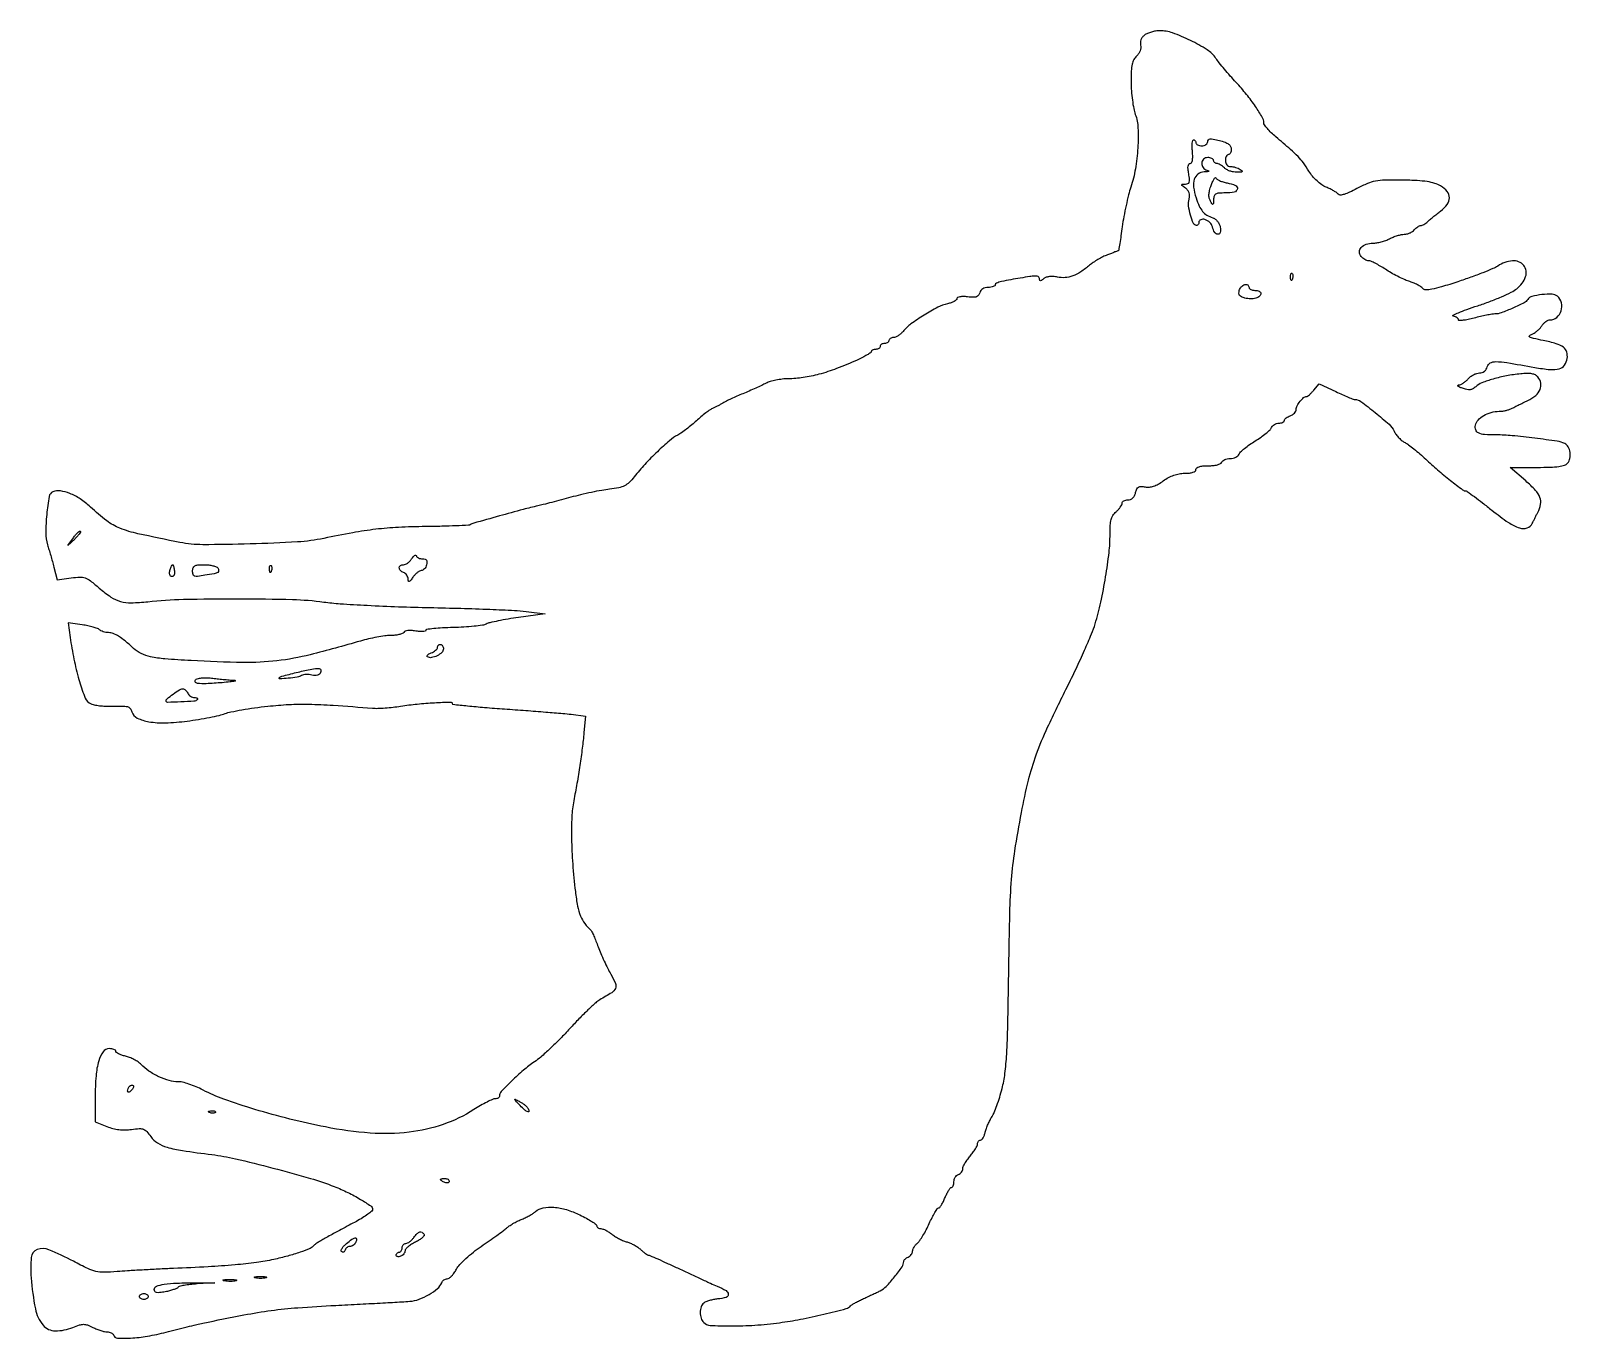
# Model space of a CAD drawing. Extents: x 0 to 522, y 1 to 444.
import ezdxf

# ---------------------------------------------------------------- set-up
doc = ezdxf.new("R2010")
doc.units = 0

msp = doc.modelspace()

# ---------------------------------------------------------------- linework, layer by layer
for points in [[(377.62141, 442.513927, 0.061921), (376.874738, 441.787324, 0.074227), (376.381837, 440.940558, 0.078386), (376.175024, 440.026527, 0.080635), (376.262932, 439.102547, -0.084718), (376.343917, 438.171317, -0.068257), (376.125744, 437.189161, -0.063593), (375.628662, 436.238778, -0.056639), (374.891522, 435.401829, 0.087206), (373.945839, 434.186497, 0.070239), (373.381993, 432.62754, 0.042472), (373.101595, 430.338768, 0.010799), (373.043893, 426.595012, 0.01648), (373.161325, 423.596505, 0.014139), (373.477814, 420.454075, 0.014366), (373.928264, 417.615603, 0.039114), (374.459435, 415.652904, -0.074522), (375.365177, 411.036035, -0.02643), (375.311878, 404.287195, -0.026523), (374.493728, 397.127633, -0.039239), (372.960032, 391, 0.018904), (372.176093, 388.332999, 0.008544), (371.341766, 384.785629, 0.008445), (370.587564, 381.007224, 0.011428), (370.042179, 377.568097, -0.002492), (369.61404, 374.51676, -0.004021), (369.215657, 371.923448, -0.000841), (368.844511, 369.654637, -0.216309), (368.734764, 369.490686, -0.043769), (368.552642, 369.398775, -0.00079), (367.540837, 368.996626, -0.00196), (366.35826, 368.53412, -0.001307), (365, 368.013111, 0.024215), (363.477574, 367.347643, 0.015969), (361.79375, 366.444227, 0.016083), (360.208813, 365.458178, 0.029725), (359, 364.54279, -0.031263), (355.993955, 362.280933, -0.05673), (353.253399, 360.891533, -0.068286), (350.653038, 360.311367, -0.07498), (348.077644, 360.482946, 0.034585), (346.659084, 360.693079, 0.04738), (345.369319, 360.671445, 0.054838), (344.279023, 360.426458, 0.090781), (343.459041, 359.966007, -0.018438), (342.701472, 359.383072, -0.159672), (342.30036, 359.257978, -0.335703), (342.07232, 359.435738, -0.06532), (342, 359.986961, 0.212121), (341.778217, 360.486211, 0.13087), (341.196952, 360.784731, 0.070143), (340.201449, 360.858659, 0.023554), (338.75, 360.6939, 0.002307), (332.238275, 359.61133, 0.016661), (329.12496, 358.971555, 0.030146), (327.40075, 358.445238, 0.313245), (327, 357.868331, -0.241213), (326.829397, 357.535271, -0.06877), (326.299885, 357.255072, -0.052767), (325.529509, 357.063323, -0.034641), (324.616631, 357, 0.061039), (323.602581, 356.875744, 0.080701), (322.748583, 356.509733, 0.089695), (322.12005, 355.930189, 0.098123), (321.758432, 355.184246, -0.10027), (321.331312, 354.312649, -0.148454), (320.643745, 353.821249, -0.089377), (319.524675, 353.654997, -0.021359), (317.641801, 353.793652, 0.024266), (316.195023, 353.891744, 0.045968), (315.030776, 353.806958, 0.064584), (314.246429, 353.569857, 0.295216), (314, 353.188861, -0.223253), (313.791751, 352.74571, -0.048218), (313.071872, 352.257608, -0.041595), (312.050436, 351.805955, -0.029253), (310.840416, 351.464949, 0.065492), (307.53964, 350.271276, 0.019564), (302.875675, 347.619898, 0.019778), (298.413265, 344.595764, 0.060584), (295.759787, 342.093052, -0.038472), (294.982393, 341.292167, -0.037823), (294.087262, 340.614834, -0.040404), (293.211454, 340.146121, -0.103019), (292.509787, 340, 0.064412), (291.932574, 339.925331, 0.082112), (291.4435, 339.70625, 0.098754), (291.116309, 339.381357, 0.149104), (291, 339, -0.148195), (290.884432, 338.618646, -0.098894), (290.559375, 338.29375, -0.082425), (290.073457, 338.074694, -0.064853), (289.5, 338, 0.064853), (288.926543, 337.925306, 0.082425), (288.440625, 337.70625, 0.098894), (288.115568, 337.381354, 0.148195), (288, 337, -0.148195), (287.884432, 336.618646, -0.098894), (287.559375, 336.29375, -0.082425), (287.073457, 336.074694, -0.064853), (286.5, 336, 0.047957), (285.924811, 335.944704, 0.067063), (285.436057, 335.779688, 0.086196), (285.103569, 335.536499, 0.188847), (284.984451, 335.25, -0.242664), (284.774219, 334.862278, -0.013552), (283.582724, 334.097362, -0.018406), (282.049801, 333.246321, -0.012219), (280.234451, 332.379317, -0.014373), (273.260166, 329.493054, -0.024623), (267.273873, 327.546379, -0.028911), (261.906276, 326.417119, -0.036127), (256.83104, 326.023857, 0.027008), (254.835947, 325.905782, 0.021409), (252.701968, 325.570312, 0.021885), (250.745209, 325.086268, 0.049358), (249.33104, 324.513377, -0.010866), (247.901951, 323.802117, -0.004037), (245.862868, 322.862001, -0.003998), (243.621799, 321.872111, -0.004818), (241.5, 320.979272, 0.005472), (239.475763, 320.124367, 0.005963), (237.528125, 319.248805, 0.00562), (235.878927, 318.46099, 0.029092), (235, 317.963507, -0.015274), (234.277123, 317.527559, -0.007388), (233.327645, 317.012113, -0.007319), (232.321759, 316.503758, -0.010441), (231.413261, 316.084435, 0.045684), (230.374702, 315.513223, 0.013343), (228.890102, 314.451479, 0.013287), (227.27494, 313.161067, 0.013869), (225.7541, 311.804418, -0.014395), (224.1841, 310.406884, -0.011583), (222.420091, 308.993795, -0.011753), (220.728526, 307.763764, -0.029164), (219.420874, 306.967595, 0.055112), (216.613597, 305.052365, 0.013841), (212.503402, 301.3257, 0.014585), (208.242115, 296.996129, 0.019795), (204.672697, 292.8324, -0.031195), (202.925959, 290.886366, -0.077214), (201.3735, 289.771423, -0.067921), (199.436636, 289.101356, -0.020112), (196.33189, 288.609188, 0.01553), (193.680596, 288.213766, 0.006776), (190.188089, 287.532447, 0.006698), (186.494997, 286.708124, 0.008879), (183.159193, 285.853651, -0.001918), (179.970132, 284.989286, -0.001826), (176.721763, 284.134907, -0.00181), (173.845426, 283.400704, -0.006484), (172, 282.962121, 0.010571), (167.059435, 281.745207, 0.002573), (158.961473, 279.523283, 0.000782), (150.294144, 277.082486, 0.069489), (149.070805, 276.54376, -0.127673), (148.4912, 276.36472, -0.001402), (144.334588, 276.186605, -0.004272), (139.517222, 276.034927, -0.002756), (133.934113, 275.937667, 0.009647), (124.771339, 275.651689, 0.016223), (117.102716, 275.014202, 0.015515), (109.258586, 273.857461, 0.007952), (99.5, 271.94684, -0.037599), (90.53876, 270.738027, -0.007615), (74.494096, 270.03656, -0.006919), (58.45228, 269.801931, -0.049181), (50.721037, 270.558088, -0.004588), (36.500941, 273.514073, -0.040702), (30.380745, 275.377078, -0.068462), (25.927094, 277.88913, -0.02489), (20.370469, 282.569803, 0.038684), (16.933524, 285.306652, 0.053136), (13.448269, 287.161093, 0.063223), (10.242113, 288.002112, 0.124808), (7.645032, 287.694028, 0.265914), (6.374413, 286.137432, 0.016731), (5.569582, 280.044447, 0.023858), (5.256384, 273.806335, 0.07684), (5.879289, 269.710332, -0.005032), (6.343852, 268.17727, -0.002363), (6.915173, 266.186279, -0.002341), (7.494253, 264.094195, -0.003291), (7.989918, 262.221682), (9.092339, 257.943364), (13.864363, 258.576395, -0.024943), (16.818406, 258.819199, -0.095719), (18.631275, 258.529014, -0.077931), (20.392453, 257.555119, -0.013187), (23.37285, 255.110047, 0.029356), (27.349724, 252.057047, 0.080687), (30.547681, 250.570976, 0.074208), (34.206252, 250.108147, 0.022165), (39.833995, 250.483674, -0.021802), (51.903249, 251.29781, -0.006412), (70.46581, 251.500727, -0.006072), (88.855802, 251.242551, -0.027778), (99.5, 250.370714, 0.017209), (104.986602, 249.804404, 0.004043), (114.2, 249.247668, 0.00416), (124.812501, 248.780975, 0.00408), (135.5, 248.487355, -0.002316), (145.931201, 248.237604, -0.002756), (155.771875, 247.902076, -0.002388), (164.067593, 247.533748, -0.017781), (168, 247.199856), (174.5, 246.414361), (165.5, 245.145344, 0.00687), (161.907469, 244.588344, 0.008331), (158.55625, 243.963899, 0.007207), (155.760659, 243.352543, 0.055614), (154.5, 242.905431, -0.077176), (153.226965, 242.514573, -0.009795), (150.370313, 242.157776, -0.011295), (146.938297, 241.875448, -0.009173), (143.25, 241.72361, 0.008123), (139.703395, 241.585064, 0.013437), (136.717187, 241.339158, 0.007038), (134.285128, 241.038224, 0.37458), (134, 240.711029, -0.348377), (133.785878, 240.441013, -0.045214), (133.005515, 240.331427, -0.037045), (131.912569, 240.358652, -0.021624), (130.614521, 240.544494, 0.028051), (129.187515, 240.730126, 0.046239), (127.972302, 240.706863, 0.058308), (127.054186, 240.493791, 0.169779), (126.555504, 240.089807, -0.16157), (126.051737, 239.668195, -0.03485), (124.953096, 239.320131, -0.032975), (123.56416, 239.079977, -0.026327), (122.046318, 239, 0.033082), (120.138419, 238.873627, 0.012164), (117.470512, 238.452361, 0.011996), (114.569777, 237.849459, 0.014106), (111.855335, 237.135697, -0.009753), (94.900603, 232.519284, -0.032799), (83.593071, 230.452837, -0.032745), (72.102931, 229.88115, -0.009697), (54.5, 230.500101, -0.0062), (45.595262, 231.097082, -0.03283), (40.760642, 231.802939, -0.060668), (37.588813, 232.895754, -0.073903), (35, 234.668855, 0.013065), (32.165782, 237.164373, 0.033295), (29.952701, 238.775387, 0.046895), (28.12807, 239.699834, 0.094084), (26.54699, 240, -0.04076), (25.652323, 240.073054, -0.035722), (24.739748, 240.290931, -0.037415), (23.94174, 240.610194, -0.082696), (23.409598, 240.990402, 0.109117), (22.746104, 241.413834, 0.018292), (21.302193, 241.882852, 0.019276), (19.533877, 242.313614, 0.016047), (17.626229, 242.637753), (12.833261, 243.294702), (13.518389, 238.397351, 0.016419), (14.801482, 231.003791, 0.019226), (16.515153, 224.094331, 0.01664), (18.362835, 218.420815, 0.138278), (19.925808, 216.24499, 0.099064), (20.856282, 215.765799, 0.025691), (22.506331, 215.385155, 0.025098), (24.470394, 215.138031, 0.023262), (26.5, 215.080244, -0.004231), (31.257999, 215.12587, -0.060654), (32.936312, 214.923446, -0.171426), (33.83061, 214.336582, -0.086004), (34.461301, 213.121929, 0.206772), (36.277103, 211.031164, 0.070864), (40.18588, 209.794672, 0.049649), (45.859161, 209.421587, 0.023815), (53.139999, 210.013884, 0.008174), (56.98015, 210.575192, 0.008311), (60.778625, 211.258985, 0.008136), (64.059558, 211.961732, 0.033617), (66, 212.550274, -0.039601), (68.015369, 213.135332, -0.007929), (71.694468, 213.833415, -0.008335), (76.013823, 214.508268, -0.007691), (80.47053, 215.058924, -0.013902), (87.666789, 215.634039, -0.017702), (94.32487, 215.74422, -0.012267), (102.632916, 215.383541, -0.003172), (116, 214.389024, 0.027711), (117.754058, 214.344812, 0.01013), (120.234375, 214.470095, 0.010007), (122.946235, 214.716847, 0.011804), (125.5, 215.062051, -0.013962), (131.147461, 215.800644, -0.012639), (137.01798, 216.252657, -0.004857), (142.46758, 216.480878, -0.423659), (143, 215.9653, 0.38326), (143.229369, 215.71002, 0.001058), (148.214063, 215.18616, 0.005126), (153.943968, 214.65554, 0.003086), (160.75, 214.137845, -0.001278), (167.900065, 213.619973, -0.001481), (174.705279, 213.089313, -0.001319), (180.465082, 212.607706, -0.00877), (183.331799, 212.30965), (188.163599, 211.721455), (187.637431, 206.110728, -0.008204), (187.059863, 200.877184, -0.005746), (186.244871, 195.000974, -0.005575), (185.258283, 188.905194, -0.006058), (184.160986, 183, 0.038087), (183.512899, 177.61173, 0.015458), (183.419324, 170.21499, 0.014042), (183.819756, 161.581374, 0.010982), (184.722824, 152.241827, 0.017402), (185.484656, 147.306579, 0.048693), (186.468566, 143.951543, 0.063241), (187.906485, 141.374168, 0.049788), (190.05134, 139, -0.100749), (190.343446, 138.602194, -0.005496), (190.982064, 137.178125, -0.008364), (191.699454, 135.451781, -0.005998), (192.44554, 133.5, 0.012638), (193.330799, 131.27325, 0.007861), (194.475457, 128.705862, 0.007885), (195.685162, 126.20723, 0.014128), (196.768052, 124.200805, -0.030868), (198.305472, 121.108984, -0.205695), (198.295383, 119.427185, -0.149792), (197.048767, 117.974206, -0.014428), (193, 115.572145, 0.057259), (191.610255, 114.577885, 0.007712), (188.980625, 112.124102, 0.008817), (185.948437, 109.101131, 0.007322), (182.82766, 105.782244, -0.009644), (179.572764, 102.352777, -0.009204), (176.137819, 98.996501, -0.009182), (172.996239, 96.144929, -0.032151), (170.82766, 94.481245, 0.028205), (167.133769, 91.693359, 0.017816), (163.139677, 88.057033, 0.011202), (159.600612, 84.437937, 0.190199), (159, 82.916147, -0.158803), (158.886148, 82.566716, -0.096986), (158.565079, 82.269118, -0.078779), (158.085621, 82.06817, -0.059982), (157.519417, 82, 0.106334), (156.645402, 81.811999, 0.011693), (154.786128, 80.920438, 0.013858), (152.602036, 79.732273, 0.010787), (150.293719, 78.324894, -0.059192), (139.943311, 73.314249, -0.054158), (128.391191, 70.677657, -0.047561), (115.220606, 70.399318, -0.030182), (100, 72.455295, -0.012371), (87.962703, 75.138879, -0.012316), (76.054718, 78.418137, -0.012778), (65.63457, 81.858625, -0.034963), (58.539815, 84.979056, 0.021297), (56.214825, 86.078353, 0.020374), (53.770502, 86.993764, 0.020805), (51.549607, 87.622762, 0.065797), (50.014957, 87.781362, -0.079094), (47.125659, 88.15744, -0.03762), (43.609238, 89.49107, -0.037026), (40.184933, 91.414236, -0.054689), (37.540554, 93.619105, 0.049987), (36.524333, 94.482708, 0.028355), (35.144725, 95.324388, 0.028054), (33.643616, 96.02196, 0.040957), (32.25, 96.44856, -0.025406), (31.005093, 96.787724, -0.037095), (29.954687, 97.220655, -0.04127), (29.203842, 97.678517, -0.239612), (29, 98.079455, 0.223351), (28.834316, 98.431856, 0.076267), (28.337147, 98.72959, 0.058008), (27.607556, 98.932653, 0.038912), (26.743479, 99, 0.243448), (24.696893, 97.940746, 0.083603), (23.204546, 94.841606, 0.050891), (22.280959, 89.773426, 0.019642), (22, 82.624329), (22, 74.217159), (25.979461, 72.624895, 0.032315), (27.993667, 71.96633, 0.033262), (30.056642, 71.580483, 0.032987), (32.168664, 71.469609, 0.030689), (34.329241, 71.631649, -0.019782), (36.943857, 71.885161, -0.104219), (38.361423, 71.670061, -0.119439), (39.475692, 70.914223, -0.029568), (40.870036, 69.182517, 0.098286), (43.131712, 67.049725, 0.068657), (46.337197, 65.606549, 0.034691), (51.576457, 64.453719, 0.006098), (61.575221, 63.095273, -0.026457), (69.504593, 61.687238, -0.006661), (82.24234, 58.54357, -0.006811), (94.950643, 55.04139, -0.023743), (103, 52.284234, -0.01873), (107.646707, 50.237286, -0.021435), (111.917381, 47.930426, -0.015659), (115.370049, 45.720101, -0.247379), (116, 44.524768, -0.219457), (115.733318, 43.946434, -0.017578), (114.383633, 42.873805, -0.021184), (112.605596, 41.672976, -0.014566), (110.497473, 40.458909, -0.000142), (108.08548, 39.162778, -0.000102), (105.383645, 37.712594, -0.000103), (102.806583, 36.330736, -0.000219), (100.815647, 35.264816, 0.007906), (99.173615, 34.352941, 0.010204), (97.697116, 33.461552, 0.008199), (96.495655, 32.674471, 0.084074), (96.068174, 32.264816, -0.135061), (94.826458, 31.294402, -0.015131), (91.445602, 30.004021, -0.017416), (87.227352, 28.701383, -0.013028), (82.5, 27.55135, -0.020061), (76.672807, 26.536274, -0.010635), (69.386115, 25.723528, -0.008402), (60.231428, 25.053983, -0.004066), (48.5, 24.489585, 0.002081), (43.387362, 24.263958, 0.001726), (37.94756, 23.982386, 0.001742), (32.964195, 23.689774, 0.004701), (29.427863, 23.436364, -0.015497), (24.966484, 23.213343, -0.062806), (22.265762, 23.502037, -0.053834), (19.52619, 24.469587, -0.009421), (14.630355, 26.931347, 0.021787), (6.312592, 30.8592, 0.194747), (2.351491, 30.910445, 0.28356), (0.356363, 28.266508, 0.042956), (0.301192, 21.344859, 0.028111), (1.720831, 10.821534, 0.128013), (4.358134, 5.290638, 0.220036), (8.479804, 3.36007, 0.1005), (14.443134, 4.540687, -0.019527), (16.634233, 5.357253, -0.079588), (18.033319, 5.581373, -0.088473), (19.356514, 5.345393, -0.027449), (21.218896, 4.540687, 0.020122), (22.530679, 3.950941, 0.018692), (23.917954, 3.452577, 0.019056), (25.184371, 3.102911, 0.057886), (26.070305, 3, -0.054568), (26.770095, 2.923399, -0.059274), (27.41632, 2.697372, -0.066988), (27.915539, 2.364091, -0.13242), (28.176741, 1.969778, 0.306746), (29.530555, 0.932511, 0.028011), (33.999626, 0.921341, 0.029452), (39.685841, 1.563155, 0.020529), (46, 2.924393, -0.001922), (49.547643, 3.828529, -0.001803), (53.178125, 4.725025, -0.001793), (56.404245, 5.49709, -0.006211), (58.5, 5.963299, -0.004293), (72.419365, 8.754198, -0.014054), (81.683237, 10.26049, -0.015026), (90.692123, 11.191988, -0.005473), (103.5, 11.987555, 0.000473), (111.840621, 12.421963, 0.000603), (119.53116, 12.839124, 0.000468), (125.979431, 13.202767, 0.005059), (128.584801, 13.378609, 0.068168), (131.743552, 14.063882, 0.043796), (135.145681, 15.654308, 0.044329), (138.015575, 17.674815, 0.126255), (139.419998, 19.652114, -0.080917), (139.720442, 20.16738, -0.065645), (140.188881, 20.604059, -0.06653), (140.747258, 20.899283, -0.088605), (141.311145, 21, 0.161609), (141.956753, 21.214268, 0.041027), (142.796028, 21.954687, 0.03752), (143.665232, 23.005949, 0.030393), (144.43674, 24.25, -0.063972), (145.547703, 25.799236, -0.018816), (147.624416, 27.867187, -0.018562), (150.158109, 30.038528, -0.018957), (152.828596, 32, 0.003776), (155.507964, 33.845467, 0.004187), (158.067726, 35.669331, 0.003887), (160.225933, 37.260242, 0.021614), (161.339427, 38.172189, -0.034567), (162.278809, 38.901748, -0.016202), (163.584409, 39.718159, -0.015966), (165.014005, 40.488962, -0.02158), (166.355041, 41.086884, 0.018361), (167.685126, 41.669688, 0.01446), (169.081271, 42.394068, 0.014698), (170.340457, 43.143598, 0.034653), (171.219499, 43.792079, -0.128227), (173.829482, 45.05223, -0.067657), (177.445153, 45.268118, -0.055926), (181.714445, 44.459415, -0.039038), (186.275512, 42.653633, -0.012204), (188.469082, 41.51325, -0.018331), (190.318432, 40.403472, -0.013511), (191.752767, 39.413397, -0.239321), (192, 38.926451, 0.145725), (192.105203, 38.573152, 0.099254), (192.40101, 38.272145, 0.083276), (192.843281, 38.069266, 0.066075), (193.365141, 38, -0.09144), (194.053501, 37.873052, -0.025959), (195.053008, 37.43071, -0.025223), (196.150581, 36.80375, -0.024277), (197.194063, 36.06199, 0.028577), (198.325021, 35.272588, 0.01956), (199.689709, 34.503627, 0.019762), (201.067572, 33.864201, 0.037285), (202.2301, 33.478385, -0.040897), (203.364432, 33.092821, -0.024024), (204.651003, 32.459492, -0.023919), (205.884605, 31.697543, -0.03724), (206.859365, 30.916395, 0.013659), (207.691602, 30.182469, 0.018024), (208.49093, 29.562941, 0.015582), (209.180057, 29.099391, 0.141172), (209.525064, 29, -0.103308), (209.965994, 28.907914, -0.001252), (212.652494, 27.726595, -0.003677), (215.753277, 26.326464, -0.002389), (219.316877, 24.665005, 0.001491), (223.146478, 22.871148, 0.00141), (227.059248, 21.06594, 0.001399), (230.532554, 19.487091, 0.004932), (232.778434, 18.500309, -0.031271), (235.784935, 16.98579, -0.2573), (236.542867, 15.715491, -0.346692), (235.798263, 14.701012, -0.043393), (232.927003, 14.168295, 0.023794), (231.526107, 13.964738, 0.023452), (230.143986, 13.628311, 0.024098), (228.964562, 13.219248, 0.077828), (228.254015, 12.795851, 0.139532), (227.360882, 11.492596, 0.078998), (227.042487, 9.590538, 0.077418), (227.329759, 7.641521, 0.121729), (228.2, 6.2, 0.185288), (230.398495, 5.220907, 0.012462), (237.395026, 5.027514, 0.01758), (245.555508, 5.292377, 0.01595), (253.948101, 6.130198, 0.015415), (260.955728, 7.277073, 0.010266), (268.909236, 9.0021, 0.00463), (276.496359, 10.885933, 0.164001), (278, 11.866221, -0.088913), (278.371088, 12.195312, -0.00924), (279.38125, 12.786707, -0.011246), (280.623121, 13.447001, -0.008774), (282, 14.109803, 0.001192), (283.522821, 14.814619, 0.000878), (285.20625, 15.60225, 0.000887), (286.795459, 16.352649, 0.001984), (288, 16.929899, 0.089715), (290.077969, 18.444376, 0.021539), (292.898942, 21.667483, 0.018489), (295.432463, 25.077967, 0.151632), (296, 26.90636, -0.140313), (296.108425, 27.285123, -0.060806), (296.440625, 27.696705, -0.053458), (296.926188, 28.076244, -0.047593), (297.5, 28.361626, 0.074982), (298.073427, 28.686979, 0.064538), (298.559375, 29.182023, 0.066847), (298.888068, 29.764533, 0.095347), (299, 30.34617, -0.092017), (299.118498, 30.984612, -0.042901), (299.488122, 31.74439, -0.040561), (300.025894, 32.498292, -0.044969), (300.661691, 33.127555, 0.068843), (301.450043, 33.985808, 0.015886), (302.518435, 35.639032, 0.016115), (303.636711, 37.639481, 0.015126), (304.649081, 39.75, -0.012298), (305.600156, 41.761829, -0.018616), (306.534233, 43.457813, -0.013725), (307.374213, 44.773794, -0.248761), (307.800744, 45, 0.229827), (308.198823, 45.193182, 0.026549), (308.787485, 46.028125, 0.027659), (309.41381, 47.159213, 0.019126), (310, 48.5, -0.018834), (310.585268, 49.840808, -0.027303), (311.208811, 50.971875, -0.026011), (311.793919, 51.808264, -0.231074), (312.186646, 52, 0.215095), (312.497779, 52.140339, 0.079546), (312.761077, 52.556072, 0.0605), (312.940396, 53.168224, 0.041049), (313, 53.893011, -0.07271), (313.112085, 54.659707, -0.064008), (313.440625, 55.399034, -0.066864), (313.926463, 56.000393, -0.098143), (314.5, 56.361626, 0.073325), (315.073436, 56.68449, 0.064157), (315.559375, 57.172301, 0.066866), (315.888131, 57.744092, 0.097374), (316, 58.313076, -0.108142), (316.156377, 59.027638, -0.024357), (316.734016, 60.138269, -0.024154), (317.542274, 61.381134, -0.021347), (318.498779, 62.594461, 0.019441), (319.455451, 63.798533, 0.022734), (320.2639, 65.013685, 0.022469), (320.846429, 66.08849, 0.11317), (320.998779, 66.75, -0.07693), (321.073169, 67.227544, -0.089712), (321.287795, 67.632812, -0.100658), (321.606748, 67.903747, -0.126552), (321.980948, 68, 0.208968), (322.404481, 68.185093, 0.051088), (322.872682, 68.807812, 0.043703), (323.307997, 69.697021, 0.031621), (323.639136, 70.75, -0.026817), (324.013175, 71.980557, -0.015675), (324.585031, 73.412075, -0.015648), (325.249132, 74.812902, -0.025521), (325.908188, 75.950682, 0.046361), (326.63892, 77.342725, 0.011451), (327.567486, 79.752214, 0.011619), (328.50731, 82.572158, 0.011399), (329.321553, 85.450682, 0.03267), (330.288243, 90.544311, 0.016081), (330.881691, 97.114634, 0.009203), (331.270564, 106.950828, 0.001924), (331.568308, 124.198359, -0.002595), (331.955163, 144.991804, -0.013705), (332.538704, 156.379148, -0.01881), (333.669468, 166.064512, -0.007897), (335.88505, 179, -0.014191), (338.264359, 189.958226, -0.026735), (340.900889, 198.614808, -0.022203), (344.766726, 207.926674, -0.006966), (351.359755, 221.51176, 0.006162), (354.388353, 227.726794, 0.006186), (357.258845, 234.00658, 0.006061), (359.627394, 239.543, 0.024506), (360.862442, 243, 0.019674), (362.761746, 250.292557, 0.012711), (364.410092, 258.862414, 0.012698), (365.568385, 267.129306, 0.030253), (365.898846, 273.320755, -0.01496), (365.968606, 276.386258, -0.051982), (366.277212, 278.341538, -0.077656), (366.896435, 279.745412, -0.071605), (367.928571, 280.93805, 0.028512), (368.721375, 281.709052, 0.031716), (369.391518, 282.539589, 0.033452), (369.863565, 283.311885, 0.121024), (370, 283.867295, -0.170466), (370.151748, 284.299459, -0.094277), (370.581903, 284.667268, -0.07482), (371.223167, 284.916037, -0.055231), (371.980948, 285, 0.093064), (372.861098, 285.165252, 0.096845), (373.607515, 285.637675, 0.085689), (374.186861, 286.411787, 0.056463), (374.5782, 287.45555, -0.044612), (375.015201, 288.710585, -0.154022), (375.582543, 289.344704, -0.144973), (376.433766, 289.559644, -0.037979), (377.847252, 289.394188, 0.068167), (379.254338, 289.314852, 0.06101), (380.687878, 289.607936, 0.050897), (382.223533, 290.303398, 0.028127), (383.94428, 291.438639, -0.034751), (385.683653, 292.553414, -0.040241), (387.479508, 293.355486, -0.041731), (389.320476, 293.837721, -0.043221), (391.19428, 294, 0.024507), (392.811579, 294.079319, 0.05624), (394.002448, 294.333606, 0.088428), (394.742913, 294.737288, 0.227631), (395, 295.272727, -0.237343), (395.274117, 295.817669, -0.085892), (396.06994, 296.21923, -0.05288), (397.366182, 296.468906, -0.021159), (399.174242, 296.545455, 0.025537), (400.855912, 296.631399, 0.039898), (402.280844, 296.893458, 0.047343), (403.327162, 297.282818, 0.202237), (403.757576, 297.772727, -0.148954), (404.091568, 298.243062, -0.06305), (404.765611, 298.639489, -0.054618), (405.64789, 298.909113, -0.046899), (406.614718, 299, 0.055862), (407.592995, 299.109638, 0.057978), (408.509795, 299.432956, 0.064414), (409.231917, 299.909707, 0.12368), (409.628355, 300.473892, -0.112576), (410.128913, 301.220494, -0.017316), (411.47877, 302.407619, -0.018594), (413.200748, 303.715396, -0.015188), (415.133412, 304.987072, 0.015318), (417.06643, 306.259696, 0.018705), (418.789513, 307.570322, 0.017469), (420.140041, 308.761075, 0.112178), (420.643431, 309.51318, -0.098908), (421.0027, 310.081688, -0.066858), (421.602452, 310.563247, -0.063857), (422.34067, 310.888909, -0.072106), (423.106989, 311, 0.047296), (423.831495, 311.068686, 0.06728), (424.443928, 311.273955, 0.087434), (424.856865, 311.576417, 0.193406), (425, 311.932612, -0.170109), (425.141156, 312.335507, -0.058089), (425.5875, 312.777735, -0.0497), (426.234602, 313.188321, -0.039709), (427, 313.5, 0.063731), (427.764644, 313.854967, 0.064342), (428.4125, 314.390122, 0.070621), (428.851027, 315.016406, 0.118007), (429, 315.638816, -0.122573), (429.311443, 316.890172, -0.047779), (430.300169, 318.388339, -0.047196), (431.512846, 319.631093, -0.177666), (432.518279, 320, 0.163784), (432.873091, 320.119429, 0.020714), (433.504737, 320.641594, 0.022531), (434.222411, 321.347696, 0.016955), (434.948032, 322.18415), (436.71665, 324.3683), (442.38566, 321.68415, 0.005131), (444.616345, 320.655861, 0.007229), (446.627299, 319.788469, 0.004497), (448.328019, 319.101732, 0.093969), (448.864544, 319, -0.160086), (450.894879, 318.332845, -0.010756), (455.798104, 314.555107, -0.013492), (460.456239, 310.591953, -0.098251), (462.207082, 308.254961, 0.045564), (462.874868, 307.136294, 0.031792), (463.81413, 306.004726, 0.03219), (464.863458, 305.027024, 0.055888), (465.862296, 304.381065, -0.04167), (467.069927, 303.647803, -0.010637), (468.892993, 302.261167, -0.010765), (470.913427, 300.583221, -0.010725), (472.862296, 298.817851, 0.011687), (476.887375, 295.185839, 0.010296), (481.248832, 291.585112, 0.004898), (485.364632, 288.392424, 0.163935), (486.529353, 288, -0.158959), (486.969618, 287.856404, -0.001983), (489.383626, 286.07953, -0.005603), (492.162905, 283.968039, -0.003612), (495.337992, 281.462229, 0.018033), (500.891886, 277.333254, 0.071973), (504.683537, 275.456918, 0.159145), (507.255188, 275.456442, 0.208237), (508.993712, 277, -0.004573), (509.340726, 277.730888, -0.001877), (509.82427, 278.716327, -0.001857), (510.351277, 279.770364, -0.002379), (510.844574, 280.736431, 0.072957), (511.792395, 283.492673, 0.138391), (511.584296, 285.812181, 0.097265), (510.081057, 288.218251, 0.02494), (506.767176, 291.422453), (501.534352, 296), (510.644731, 296, 0.008112), (515.076533, 296.071905, 0.026707), (517.989093, 296.322559, 0.040196), (519.919164, 296.753347, 0.145546), (520.954319, 297.444958, 0.123741), (521.724321, 299.053356, 0.086162), (521.781672, 301.074679, 0.089575), (521.163846, 302.925351, 0.152431), (520, 304.048006, 0.0796), (517.475564, 304.845497, 0.005167), (509.8364, 305.897, 0.008145), (502.140998, 306.748187, 0.023472), (496.779888, 307, -0.016272), (492.779522, 307.130218, -0.093576), (490.735894, 307.655718, -0.205924), (489.825944, 308.680057, -0.127952), (489.718836, 310.309516, -0.14262), (490.595729, 312.026379, -0.07128), (492.519523, 313.559722, -0.06447), (495.046468, 314.633624, -0.068379), (497.712933, 315, 0.031607), (498.725871, 315.064096, 0.021894), (499.857417, 315.25853, 0.022151), (500.932267, 315.542443, 0.041667), (501.763569, 315.880102, -0.003128), (502.690614, 316.342704, -0.000846), (504.164923, 317.063815, -0.000856), (505.841232, 317.876665, -0.000888), (507.5, 318.673874, 0.062588), (510.150785, 320.377607, 0.118721), (511.653918, 322.404076, 0.150422), (511.8767, 324.553894, 0.12499), (510.884956, 326.638619, 0.102408), (510.031802, 327.320061, 0.072537), (508.867007, 327.712591, 0.050802), (507.270021, 327.83854, 0.019819), (505.058192, 327.700242, 0.020688), (500.239492, 327.004224, 0.023492), (495.697934, 325.932249, 0.02438), (491.941823, 324.656088, 0.090066), (489.822637, 323.339489, -0.056533), (488.838651, 322.633115, -0.099014), (487.887935, 322.326173, -0.084188), (486.786561, 322.384684, -0.032147), (485.307864, 322.818431, -0.017589), (484.317152, 323.219628, -0.072904), (483.773589, 323.564592, -0.409555), (483.755415, 323.784878, -0.208977), (484.027759, 323.921053, 0.092534), (484.734457, 324.091129, 0.037452), (485.609772, 324.564309, 0.035433), (486.499919, 325.228848, 0.037661), (487.267972, 326, -0.053019), (488.078465, 326.765352, -0.04204), (489.095268, 327.4125, -0.043405), (490.153679, 327.855017, -0.077467), (491.083832, 328, 0.079741), (491.991403, 328.145668, 0.088692), (492.771311, 328.566899, 0.087156), (493.366944, 329.239491, 0.073919), (493.739947, 330.113559, -0.209106), (494.741907, 331.383334, -0.126875), (496.632415, 331.842114, -0.037465), (500.387885, 331.506147, -0.003292), (509.801524, 329.883422, 0.020285), (515.049935, 329.161347, 0.09121), (518.124085, 329.425631, 0.1697), (519.902641, 330.652544, 0.121459), (520.826764, 332.90717, 0.113805), (520.652228, 335.101379, 0.156334), (519.515999, 336.7059, 0.090225), (517.094643, 337.919177, 0.021912), (512.73271, 338.989963, -0.005547), (509.37381, 339.698867, -0.064725), (508.116088, 340.155639, -0.483404), (508.031023, 340.59184, -0.125927), (508.71281, 341.070685, 0.050591), (509.653414, 341.540053, 0.031628), (510.650942, 342.263072, 0.031567), (511.552901, 343.109305, 0.049015), (512.203357, 343.954018, -0.049693), (512.807722, 344.736683, -0.047329), (513.563848, 345.398993, -0.050957), (514.35062, 345.852545, -0.105669), (515.040547, 346, 0.181668), (517.297391, 346.847977, 0.138051), (518.752341, 349.08039, 0.132679), (518.860178, 351.815204, 0.164887), (517.534586, 353.971296, 0.166177), (515.716704, 354.662576, 0.034714), (512.260128, 354.540289, 0.033762), (508.877433, 353.951748, 0.196851), (507.444596, 352.910354, -0.138485), (506.204443, 351.77342, -0.01268), (502.385598, 349.968931, -0.015243), (498.489764, 348.387608, -0.087352), (496.304864, 347.988131, 0.039894), (495.291698, 347.900456, 0.007782), (493.487991, 347.569198, 0.00822), (491.39232, 347.114557, 0.007527), (489.25, 346.578644, -0.014), (487.236514, 346.102567, -0.024415), (485.542188, 345.837198, -0.022753), (484.26226, 345.758973, -0.418773), (484, 346.017188, 0.17685), (483.873332, 346.364112, 0.067307), (483.485937, 346.715164, 0.055788), (482.919691, 347.017448, 0.043243), (482.25, 347.219087, -0.696834), (482.199121, 347.561353, -0.023254), (483.951563, 348.418009, -0.016691), (486.781293, 349.531207, -0.007881), (490.5, 350.786937, 0.012494), (494.566764, 352.202119, 0.01287), (498.517187, 353.805704, 0.012686), (501.864323, 355.368062, 0.052173), (503.75, 356.567004, 0.135828), (506.721654, 360.640976, 0.271033), (506.072476, 364.442169, 0.245218), (502.286137, 366.004542, 0.124972), (497.29838, 364.25, -0.045907), (495.666431, 363.368699, -0.007037), (492.248821, 361.966535, -0.007814), (488.155591, 360.427555, -0.006708), (483.803343, 358.93395, -0.005395), (478.179972, 357.155053, -0.026202), (474.934161, 356.349743, -0.047062), (472.91369, 356.153652, -0.22382), (471.889788, 356.632798, 0.078605), (471.246783, 357.198106, 0.021409), (470.070322, 357.874026, 0.021104), (468.651972, 358.535657, 0.020533), (467.170008, 359.082017, -0.026946), (465.458646, 359.737992, -0.012587), (463.314901, 360.760576, -0.01243), (461.114494, 361.948751, -0.017011), (459.199868, 363.13317, 0.013088), (457.456157, 364.230864, 0.016128), (455.772969, 365.157869, 0.014593), (454.327433, 365.841894, 0.103566), (453.572313, 366, -0.089047), (452.974038, 366.107401, -0.043195), (452.269134, 366.440625, -0.04101), (451.574426, 366.926064, -0.046584), (451, 367.5, -0.172276), (450.433852, 369.043671, -0.186615), (450.99407, 370.538065, -0.132673), (452.656923, 371.625946, -0.079048), (455.008138, 372, 0.042135), (456.272856, 372.106767, 0.022761), (457.801072, 372.438815, 0.022515), (459.337298, 372.921594, 0.032815), (460.635693, 373.493839, -0.026066), (461.888328, 374.066214, -0.021149), (463.283579, 374.550673, -0.021642), (464.610523, 374.887558, -0.050657), (465.627555, 374.993839, 0.060545), (466.533496, 375.106606, 0.043841), (467.495827, 375.438815, 0.044423), (468.367691, 375.925147, 0.070232), (469, 376.5, -0.034033), (469.546404, 377.07401, -0.035584), (470.157967, 377.559375, -0.038054), (470.743571, 377.897511, -0.112363), (471.193873, 378, 0.092577), (471.650762, 378.085326, 0.032556), (472.258365, 378.367188, 0.030998), (472.90144, 378.771629, 0.031624), (473.485059, 379.25, -0.012676), (474.204015, 379.88631, -0.003719), (475.33961, 380.826815, -0.003733), (476.633564, 381.866354, -0.003999), (477.913631, 382.862562, 0.068435), (480.175005, 385.144814, 0.161848), (480.926097, 387.386999, 0.177142), (480.161123, 389.4936, 0.084767), (477.933399, 391.38027, 0.059216), (475.929985, 392.263596, 0.036489), (473.414791, 392.836694, 0.025215), (469.997037, 393.181907, 0.008648), (465.0225, 393.345878, 0.007796), (459.053732, 393.346253, 0.041662), (455.815212, 393.025226, 0.056009), (453.116888, 392.208297, 0.021255), (449.565832, 390.5, -0.013675), (447.082246, 389.258529, -0.0347), (445.200641, 388.535591, -0.048575), (443.861648, 388.263635, -0.274522), (443.226731, 388.556774, 0.089096), (442.738918, 389.049746, 0.01953), (441.733317, 389.69982, 0.01974), (440.493965, 390.369411, 0.017825), (439.163284, 390.964014, -0.05619), (437.638741, 391.790629, -0.034647), (436.048424, 393.07237, -0.032919), (434.548761, 394.65862, -0.034304), (433.2926, 396.407239, 0.01947), (431.424643, 399.177234, 0.033501), (429.634338, 401.306135, 0.021436), (427.091274, 403.731608, 0.003865), (422.136744, 408, -0.016532), (420.556011, 409.433153, -0.021862), (419.220786, 410.8449, -0.019974), (418.23171, 412.083406, -0.158814), (418.005021, 412.769872, 0.131513), (417.471148, 414.733387, 0.018638), (415.213108, 418.301035, 0.020291), (412.162509, 422.380201, 0.016491), (408.580539, 426.5, -0.007002), (406.644026, 428.643739, -0.006021), (404.666863, 430.950517, -0.006072), (402.922827, 433.087817, -0.017349), (401.780818, 434.629421, 0.099787), (398.792528, 437.521236, 0.028503), (393.143911, 440.703764, 0.028952), (387.117417, 443.238994, 0.087754), (382.745182, 443.968197, 0.037264), (381.364933, 443.851575, 0.029451), (379.901436, 443.527886, 0.030279), (378.572609, 443.06217, 0.062696)], [(407, 403.878362, -0.051267), (406.926113, 403.159643, -0.071201), (406.70625, 402.551769, -0.091259), (406.381694, 402.143139, -0.181338), (406, 402, 0.191087), (405.618118, 401.848523, 0.088204), (405.29375, 401.4125, 0.068025), (405.073693, 400.765418, 0.048028), (405, 400, 0.072179), (405.119977, 399.173224, 0.107116), (405.470664, 398.533783, 0.116288), (406.029481, 398.131278, 0.096277), (406.75, 397.984687, -0.044274), (407.529224, 397.908675, -0.027121), (408.426562, 397.689119, -0.027075), (409.298314, 397.372558, -0.042844), (410, 397, -0.039727), (410.642439, 396.508417, -0.456511), (410.637306, 396.227598, -0.162867), (410.193014, 396.05368, -0.011125), (408.821429, 396.015313, -0.048804), (407.685808, 396.119872, -0.038032), (406.489062, 396.445123, -0.039145), (405.411041, 396.926083, -0.071999), (404.642857, 397.5, 0.032161), (403.989814, 398.074034, 0.032192), (403.26875, 398.559375, 0.03396), (402.586132, 398.89773, 0.098387), (402.071429, 399, -0.09221), (401.662416, 399.076077, -0.096076), (401.314732, 399.29375, -0.099376), (401.082053, 399.618459, -0.106313), (401, 400, 0.191087), (400.848523, 400.381882, 0.088204), (400.4125, 400.70625, 0.068025), (399.765418, 400.926307, 0.048028), (399, 401, 0.192998), (397.62015, 400.446777, 0.189794), (396.992328, 399.088809, 0.174674), (397.439534, 397.578782, 0.172017), (398.75, 396.689326, -0.046681), (399.293499, 396.491607, -0.602996), (399.300799, 396.323348, -0.111283), (398.869753, 396.186574, -0.010789), (397.769052, 396.116001, 0.147855), (395.697111, 395.39231, 0.161799), (394.462219, 393.663863, 0.108318), (394.232138, 390.922939, 0.046715), (395.055861, 387.330738, 0.026105), (396.14618, 384.527738, 0.06846), (397.29011, 382.702648, 0.084532), (398.724987, 381.480392, 0.057452), (400.686247, 380.599581, -0.087174), (401.522397, 380.162953, -0.057437), (402.303284, 379.405906, -0.055797), (402.914964, 378.461341, -0.068685), (403.250935, 377.46765, -0.091805), (403.261426, 375.654575, -0.366627), (402.469298, 374.999917, -0.259137), (401.370056, 375.628239, -0.074764), (400.589356, 377.5, 0.141455), (399.704205, 379.021332, 0.112193), (398.06538, 380.002247, 0.177903), (396.638116, 379.950523, 0.304535), (396, 379, -0.078417), (395.939718, 378.617996, -0.090539), (395.765261, 378.29375, -0.100781), (395.505654, 378.076981, -0.124343), (395.200888, 378, -0.300538), (394.178784, 378.675364, -0.031823), (393.179701, 381.505403, -0.036653), (392.538328, 384.629687, -0.096666), (392.682731, 386.899538, 0.052684), (392.861346, 388.073449, 0.090195), (392.729207, 389.052333, 0.094342), (392.267977, 389.892195, 0.062353), (391.464607, 390.649538, -0.005259), (390.280675, 391.534509, -0.225061), (390.140564, 391.806523, -0.411125), (390.297197, 391.975597, -0.010864), (391.420161, 392, 0.092569), (392.317605, 392.167587, 0.224983), (392.76985, 392.644386, 0.109897), (392.86195, 393.586364, 0.016), (392.565978, 395.5, -0.020264), (392.338305, 397.059976, -0.061213), (392.357468, 398.132058, -0.117552), (392.605042, 398.762539, -0.245404), (393.059722, 399, 0.266216), (393.523017, 399.265489, 0.085246), (393.813179, 400.036401, 0.051108), (393.922738, 401.281332, 0.020185), (393.82861, 403, -0.018125), (393.738284, 404.533536, -0.030261), (393.787278, 405.825, -0.031602), (393.942278, 406.775764, -0.349806), (394.223574, 407, -0.127937), (394.519674, 406.922975, -0.100742), (394.771925, 406.70625, -0.089346), (394.941523, 406.382053, -0.076087), (395, 406, 0.191087), (395.151477, 405.618118, 0.088204), (395.5875, 405.29375, 0.068025), (396.234582, 405.073693, 0.048028), (397, 405, 0.067932), (397.764466, 405.104345, 0.084522), (398.4125, 405.40939, 0.099717), (398.845839, 405.862208, 0.142106), (399, 406.39367, -0.174929), (399.225467, 407.018401, -0.198492), (399.785402, 407.314336, -0.074041), (400.888061, 407.255284, -0.011816), (403, 406.772031, -0.024537), (404.877302, 406.196163, -0.070005), (406.082489, 405.558758, -0.108378), (406.757924, 404.801903, -0.128882)], [(405.57278, 392.420369, -0.053813), (408.377724, 391.574261, -0.347064), (409.042732, 390.363286, -0.310665), (408.017836, 389.30283, -0.050048), (405, 389, 0.016863), (402.761437, 388.924479, 0.110879), (401.692518, 388.607474, 0.192769), (401.159001, 387.94876, 0.07172), (400.969591, 386.75, -0.006721), (400.932836, 385.386763, -0.282662), (400.776634, 385.15415, -0.375236), (400.543353, 385.223626, -0.009032), (399.910766, 386.266324, -0.080189), (399.520095, 387.281932, -0.063942), (399.426798, 388.453399, -0.050137), (399.636708, 389.857218, -0.024594), (400.167618, 391.586994, -0.016855), (400.6858, 392.881791, -0.040283), (401.177075, 393.792042, -0.097457), (401.556156, 394.183188, -0.50038), (401.799223, 394.10233, 0.174432), (402.147772, 393.659789, 0.034758), (403.05057, 393.179662, 0.032965), (404.235208, 392.742684, 0.025514)], [(427.683114, 359.8125, -0.054073), (427.461564, 359.395823, -0.470617), (427.279315, 359.37858, -0.168741), (427.137993, 359.670344, -0.018894), (427.078947, 360.416667, -0.028489), (427.089945, 361.112848, -0.077125), (427.200665, 361.592839, -0.208169), (427.385309, 361.77538, -0.296942), (427.604167, 361.729167, -0.126455), (427.797407, 361.402231, -0.060344), (427.876576, 360.916927, -0.05415), (427.839148, 360.359369, -0.051402)], [(413, 357, 0.191087), (413.151477, 356.618118, 0.088204), (413.5875, 356.29375, 0.068025), (414.234582, 356.073693, 0.048028), (415, 356, -0.049596), (415.765342, 355.923897, -0.069587), (416.4125, 355.697031, -0.089753), (416.848037, 355.362382, -0.186266), (417, 354.968615, -0.220599), (416.556177, 354.011619, -0.104892), (415.333055, 353.354041, -0.076925), (413.56295, 353.12132, -0.055828), (411.590293, 353.387982, -0.044308), (410.457147, 353.78177, -0.131468), (409.825023, 354.297621, -0.153473), (409.589856, 355.00647, -0.06799), (409.70916, 355.995829, -0.124491), (410.385868, 357.224339, -0.131612), (411.552666, 357.95243, -0.217748), (412.54718, 357.819742, -0.257835)], [(15.050396, 271.722222), (12.711904, 269.5), (14.605952, 272.152059, -0.017685), (15.364144, 273.138014, -0.030003), (16.074179, 273.898812, -0.031591), (16.665011, 274.393187, -0.365674), (16.944444, 274.374282, -0.337379), (16.988732, 274.083864, -0.030193), (16.571401, 273.417931, -0.029656), (15.914808, 272.605105, -0.018032)], [(132.989714, 265, -0.067066), (133.814833, 264.888825, -0.183661), (134.281913, 264.547456, -0.160698), (134.440684, 263.945088, -0.048744), (134.289749, 263, -0.055563), (133.995908, 262.235138, -0.062754), (133.549837, 261.5875, -0.072113), (133.026637, 261.148308, -0.139482), (132.505341, 261, 0.127374), (131.91275, 260.846549, 0.041221), (131.153433, 260.339063, 0.038016), (130.368098, 259.611026, 0.034553), (129.674424, 258.75, -0.011662), (128.847604, 257.621724, -0.140148), (128.418381, 257.304427, -0.443066), (128.156059, 257.439681, -0.057234), (128.052452, 258.143011, 0.081318), (127.92046, 258.814142, 0.063605), (127.574783, 259.472472, 0.063979), (127.07743, 260.018988, 0.084769), (126.5, 260.361626, -0.101814), (125.428919, 261.047154, -0.201492), (125.042077, 261.959901, -0.260022), (125.453736, 262.70357, -0.140018), (126.491526, 263, 0.107814), (127.153657, 263.144453, 0.050571), (127.913627, 263.590399, 0.046826), (128.64755, 264.241005, 0.048456), (129.238236, 265.009869, -0.033139), (129.744077, 265.711718, -0.079953), (130.223593, 266.13269, -0.178515), (130.591061, 266.210092, -0.28305), (130.830044, 266.009869, 0.138104), (131.092442, 265.623195, 0.065772), (131.603304, 265.296649, 0.057691), (132.267433, 265.074983, 0.051768)], [(48.588397, 259.255064, -0.220948), (47.898745, 259.002939, -0.276564), (47.356048, 259.393712, -0.130073), (47.197724, 260.452724, -0.074943), (47.53122, 261.706872, -0.006675), (48.048268, 262.855863, -0.299388), (48.260685, 262.986918, -0.331063), (48.447586, 262.839331, -0.007526), (48.743156, 261.671731, -0.03472), (48.865716, 260.928682, -0.039523), (48.876572, 260.207674, -0.043304), (48.785351, 259.606158, -0.13795)], [(63.541119, 261.933469, -0.120475), (63.839196, 261.014894, -0.28711), (63.518239, 260.406134, -0.084658), (62.341991, 259.966731, -0.007508), (59.212458, 259.417983, -0.011038), (56.704315, 259.073506, -0.112172), (55.665787, 259.187151, -0.244221), (55.162958, 259.71691, -0.07018), (55, 260.872192, -0.081003), (55.181131, 261.982904, -0.190355), (55.713033, 262.61502, -0.106713), (56.77944, 262.9245, -0.017459), (58.940983, 263, -0.025096), (60.49815, 262.921795, -0.031876), (61.917928, 262.686706, -0.03332), (63.039805, 262.346495, -0.16553)], [(81.683114, 260.8125, -0.054073), (81.461564, 260.395823, -0.470617), (81.279315, 260.37858, -0.168741), (81.137993, 260.670344, -0.018894), (81.078947, 261.416667, -0.028489), (81.089945, 262.112848, -0.077125), (81.200665, 262.592839, -0.208169), (81.385309, 262.77538, -0.296942), (81.604167, 262.729167, -0.126455), (81.797407, 262.402231, -0.060344), (81.876576, 261.916927, -0.05415), (81.839148, 261.359369, -0.051402)], [(140, 234.467776, -0.210865), (139.472993, 233.273705, -0.069998), (137.857259, 232.16892, -0.068915), (135.963369, 231.536324, -0.182208), (134.579031, 231.782095, -0.271718), (134.425912, 232.059727, -0.182022), (134.566318, 232.404512, -0.083101), (135.059244, 232.785619, -0.034519), (135.829031, 233.132458, 0.03907), (136.659837, 233.515912, 0.047862), (137.362278, 234.002859, 0.055163), (137.84778, 234.514932, 0.163574), (138, 234.967776, -0.095845), (138.076223, 235.361762, -0.097137), (138.29375, 235.696784, -0.09866), (138.618408, 235.92108, -0.102327), (139, 236, -0.151176), (139.381366, 235.881996, -0.098417), (139.70625, 235.549909, -0.081398), (139.925388, 235.053603, -0.063424)], [(69.389571, 223.838307, -0.407803), (69.520565, 223.696115, -0.353827), (69.383187, 223.536336, -0.018883), (67.703016, 223.294911, -0.004982), (65, 223.037379, -0.008419), (59.589674, 222.667883, -0.045088), (56.638178, 222.782348, -0.280191), (55.903498, 223.370704, -0.343757), (56.166154, 224.182203, -0.108621), (56.958512, 224.497921, -0.02496), (58.397619, 224.661048, -0.024654), (60.111265, 224.684464, -0.021866), (61.889571, 224.54304, 0.004204), (63.797697, 224.323254, 0.003146), (65.903394, 224.112021, 0.003179), (67.889056, 223.93817, 0.007259)], [(98.364357, 226.507115, -0.10854), (97.961738, 225.896112, -0.118123), (97.351171, 225.532799, -0.092181), (96.516104, 225.433999, -0.044987), (95.452577, 225.601258, 0.037164), (94.469709, 225.771605, 0.034868), (93.451051, 225.799737, 0.036805), (92.543973, 225.69434, 0.091334), (91.923292, 225.452592, -0.099567), (90.46624, 224.912299, -0.015642), (87.41431, 224.527777, -0.015424), (84.581913, 224.348511, -0.679945), (84.410583, 224.743917, -0.134138), (85.28187, 225.241296, -0.002802), (90.159785, 226.468279, -0.006121), (94.80057, 227.547938, -0.038039), (97.218615, 227.889421, -0.06265), (97.932597, 227.845898, -0.174923), (98.358474, 227.595017, -0.190949), (98.503992, 227.148042, -0.076094)], [(53.361626, 219.5, 0.089069), (53.70855, 218.926557, 0.066565), (54.266949, 218.440625, 0.065577), (54.943123, 218.112144, 0.080486), (55.635282, 218, -0.042846), (56.236759, 217.948363, -0.125285), (56.613914, 217.779687, -0.25713), (56.717547, 217.532936, -0.171747), (56.582298, 217.25, -0.180772), (55.474417, 216.745883, -0.007367), (51.016961, 216.502208, -0.005368), (46.466722, 216.369567, -0.419615), (46, 216.827777, -0.225322), (46.353828, 217.573075, -0.012871), (48.417545, 219.170029, -0.016001), (50.545557, 220.62849, -0.135759), (51.643011, 220.966731, -0.116405), (52.122931, 220.868112, -0.068118), (52.619347, 220.549602, -0.062249), (53.056292, 220.07104, -0.062387)], [(34.183333, 84.783333, -0.034019), (33.693024, 84.355562, -0.131573), (33.322581, 84.204271, -0.290264), (33.093678, 84.31173, -0.142677), (33, 84.633333, -0.094783), (33.175276, 85.54964, -0.102202), (33.674729, 86.309147, -0.145728), (34.299565, 86.647242, -0.253202), (34.85, 86.483333, -0.212536), (34.959631, 86.197768, -0.080535), (34.867292, 85.770833, -0.061283), (34.5985, 85.274266, -0.041736)], [(168.544442, 78.928091, -0.079645), (168.985439, 77.869185, -0.582666), (168.669434, 77.574023, -0.105674), (167.59823, 78.179432, -0.020434), (165.985223, 79.730548, -0.002089), (164.399636, 81.399073, -0.13952), (164.220051, 81.745299, -0.625163), (164.353436, 81.847671, -0.006522), (165.694306, 81.156615, -0.022429), (166.582449, 80.63173, -0.02125), (167.436685, 80.020446, -0.021761), (168.145011, 79.415154, -0.066745)], [(62.729167, 77.395833, -0.126455), (62.402231, 77.202593, -0.060344), (61.916927, 77.123424, -0.05415), (61.359369, 77.160852, -0.051402), (60.8125, 77.316886, -0.054073), (60.395823, 77.538436, -0.470617), (60.37858, 77.720685, -0.168741), (60.670344, 77.862007, -0.018894), (61.416667, 77.921053, -0.028489), (62.112848, 77.910055, -0.077125), (62.592839, 77.799335, -0.208169), (62.77538, 77.614691, -0.296942)], [(142, 54.031385, -0.184534), (141.877514, 53.710807, -0.147206), (141.559375, 53.516384, -0.100118), (141.074366, 53.488865, -0.055937), (140.5, 53.638374, -0.02136), (139.925442, 53.887494, -0.030395), (139.440625, 54.160341, -0.030693), (139.087111, 54.420671, -0.222225), (139, 54.606989, -0.289661), (139.096084, 54.758929, -0.046727), (139.440625, 54.884553, -0.039339), (139.925176, 54.971531, -0.024748), (140.5, 55, -0.062722), (141.073532, 54.92777, -0.08088), (141.559375, 54.715469, -0.098158), (141.884506, 54.400789, -0.152681)], [(133.464196, 36.057932, -0.301018), (133.44933, 35.581727, -0.057116), (132.840452, 34.901484, -0.04416), (131.831488, 34.152883, -0.026757), (130.523213, 33.443991, 0.027603), (129.174298, 32.710123, 0.035961), (128.034944, 31.887503, 0.03898), (127.225654, 31.094626, 0.181381), (127, 30.493047, -0.103775), (126.888387, 29.961076, -0.06671), (126.559375, 29.420621, -0.062839), (126.073472, 28.953943, -0.068431), (125.5, 28.638374, -0.055937), (124.925634, 28.488865, -0.100118), (124.440625, 28.516384, -0.147206), (124.122486, 28.710807, -0.184534), (124, 29.031385, -0.102345), (124.076457, 29.401, -0.098664), (124.29375, 29.715469, -0.097132), (124.618313, 29.92617, -0.095827), (125, 30, 0.148195), (125.381354, 30.115568, 0.098894), (125.70625, 30.440625, 0.082425), (125.925306, 30.926543, 0.064853), (126, 31.5, -0.083939), (126.09685, 32.072841, -0.093058), (126.375777, 32.559375, -0.100516), (126.791293, 32.884734, -0.116509), (127.279241, 33, 0.115942), (127.871239, 33.139145, 0.043072), (128.606151, 33.5875, 0.039803), (129.353917, 34.234732, 0.038332), (130, 35, -0.03225), (131.102959, 36.339097, -0.130972), (131.991675, 36.892392, -0.223018), (132.759716, 36.782231, -0.10941)], [(110.361626, 33.5, -0.069986), (110.043748, 32.926542, -0.06329), (109.570388, 32.440625, -0.066796), (109.020024, 32.111706, -0.10167), (108.476345, 32, 0.086942), (107.942316, 31.906434, 0.068032), (107.420246, 31.632812, 0.067776), (106.98892, 31.227798, 0.084822), (106.720238, 30.75, -0.076462), (106.491284, 30.326536, -0.130133), (106.176244, 30.080155, -0.159157), (105.826895, 30.0489, -0.131588), (105.495242, 30.224996, -0.272985), (105.370177, 30.647133, -0.072845), (105.64793, 31.322096, -0.052893), (106.248321, 32.125949, -0.032308), (107.108337, 32.941727, -0.016954), (109.012354, 34.420998, -0.114663), (110.105099, 34.880785, -0.451607), (110.53042, 34.537946, -0.10296)], [(79.75, 21.310674, -0.039571), (78.952734, 21.168469, -0.024357), (78, 21.122029, -0.024357), (77.047266, 21.168469, -0.039571), (76.25, 21.310674, -0.161593), (75.99086, 21.478988, -0.542911), (76.042187, 21.633659, -0.052887), (76.748017, 21.740287, -0.011065), (78, 21.767997, -0.011065), (79.251983, 21.740287, -0.052887), (79.957813, 21.633659, -0.542911), (80.00914, 21.478988, -0.161593)], [(40, 15, -0.148195), (39.884432, 14.618646, -0.098894), (39.559375, 14.29375, -0.082425), (39.073457, 14.074694, -0.064853), (38.5, 14, -0.064853), (37.926543, 14.074694, -0.082425), (37.440625, 14.29375, -0.098894), (37.115568, 14.618646, -0.148195), (37, 15, -0.148195), (37.115568, 15.381354, -0.098894), (37.440625, 15.70625, -0.082425), (37.926543, 15.925306, -0.064853), (38.5, 16, -0.064853), (39.073457, 15.925306, -0.082425), (39.559375, 15.70625, -0.098894), (39.884432, 15.381354, -0.148195)], [(56.524007, 19.254269, 0.011912), (54.196439, 19.055358, 0.017133), (52.149535, 18.759939, 0.012961), (50.498579, 18.419224, 0.192569), (50.024007, 18.087596, -0.144785), (49.610794, 17.737549, -0.020025), (48.552365, 17.320667, -0.021577), (47.224308, 16.921438, -0.016756), (45.75, 16.598929, -0.015433), (43.822503, 16.305673, -0.082653), (42.764251, 16.353123, -0.189827), (42.214291, 16.717326, -0.153867), (42, 17.397189, -0.314406), (42.743757, 18.463067, -0.049819), (45.353329, 19.137078, -0.03047), (49.678939, 19.537404, -0.00844), (56.5, 19.636208), (62.5, 19.621831)], [(69.761659, 20.31292, -0.041951), (68.934218, 20.169017, -0.020826), (67.869594, 20.119272, -0.020511), (66.754739, 20.159391, -0.028254), (65.761659, 20.292739, -0.082665), (65.319562, 20.45659, -0.67161), (65.339362, 20.605813, -0.053901), (66.071102, 20.715166, -0.008901), (67.5, 20.747817, -0.009782), (68.938425, 20.726931, -0.038992), (69.814362, 20.62839, -0.417468), (69.916221, 20.476221, -0.285845)]]:
    msp.add_lwpolyline(points, format="xyb", close=True)

doc.saveas('drawing.dxf')
